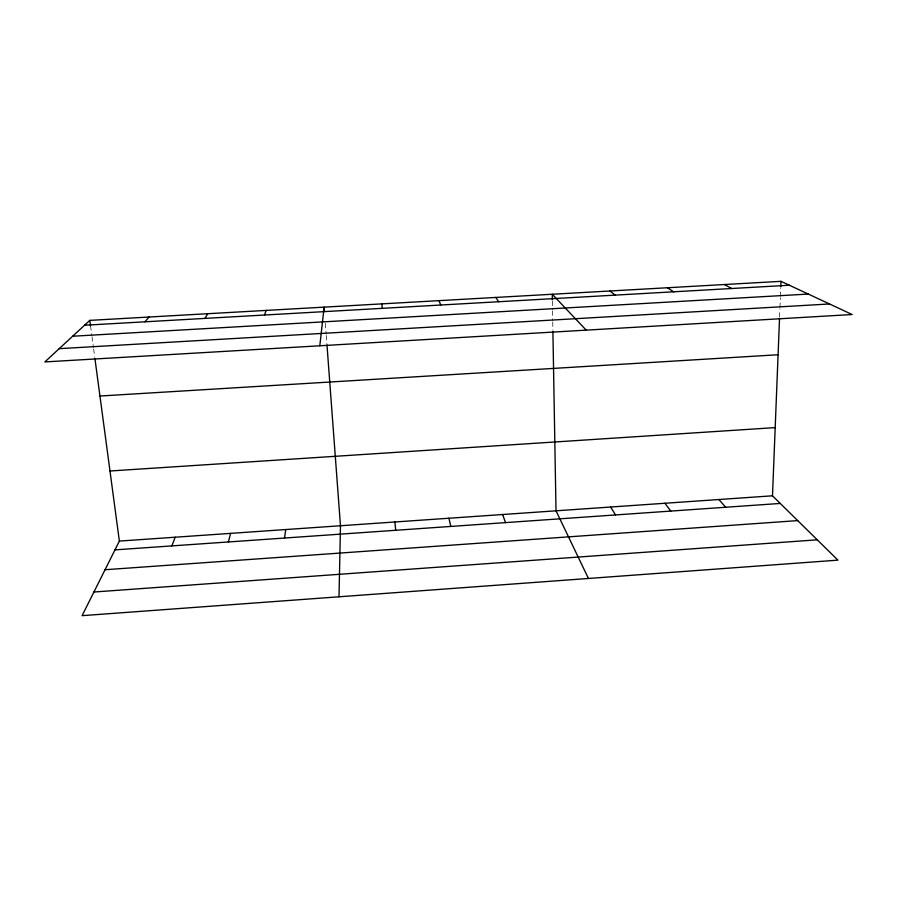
<?xml version="1.0" encoding="UTF-8"?>
<svg xmlns="http://www.w3.org/2000/svg" width="897" height="897" viewBox="0 0 897 897"><rect width="100%" height="100%" fill="white"/><g stroke="black" fill="none" stroke-linecap="round" stroke-linejoin="round"><path stroke-width="0.67" stroke-dasharray="4.49 3.36" d="M779.583 317L779.908 308.77M779.964 307.402L780.345 297.793M780.401 296.425L780.726 288.195M90.541 325.835L91.819 335.377M92.01 336.745L93.467 347.655M93.647 349.011L94.746 357.197M325.364 323.335L326.172 334.144M326.273 335.489L326.878 343.596M552.373 301.19L552.518 309.499M552.541 310.889L552.709 320.588M552.743 321.978L552.877 330.298"/><path stroke-width="1.35" d="M339.01 596.797L340.479 525.754L326.979 344.941M94.925 358.565L119.368 541.082L82.098 615.667L837.921 560.143L772.485 495.806L779.527 318.379M780.782 286.827L780.995 281.333L89.812 320.375L44.85 361.928L852.15 314.522L780.995 281.333M319.803 345.782L324.153 307.144L324.456 311.192M284.528 538.043L285.739 529.544M228.376 541.956L230.641 533.367M264.492 315.026L266.162 310.418M171.865 545.903L175.184 537.213M204.931 318.401L207.779 313.715M144.955 321.81L149.003 317.033M93.916 592.009L817.245 539.815M114.973 549.872L780.244 503.441M105.05 569.73L797.702 520.608M119.368 541.082L772.485 495.806M109.983 471.003L775.187 427.611M99.948 396.026L778.08 354.741M59.202 348.664L829.534 303.971M84.553 325.241L789.371 285.235M72.646 336.24L808.275 294.059M724.395 284.528L731.694 288.509M667.402 287.746L673.613 291.805M610.027 290.987L615.129 295.124M586.212 330.141L552.26 294.25L552.35 299.8M718.889 499.517L725.684 507.242M664.946 503.262L670.777 511.077M495.806 297.445L498.687 301.74M610.655 507.029L615.499 514.934M588.432 578.464L556.017 510.808L552.911 331.677M438.969 300.652L440.741 305.025M502.645 514.508L505.493 522.615M448.937 518.231L450.787 526.438M381.752 303.881L382.391 308.333M89.812 320.375L90.541 325.835M394.882 521.987L395.723 530.284"/></g></svg>
